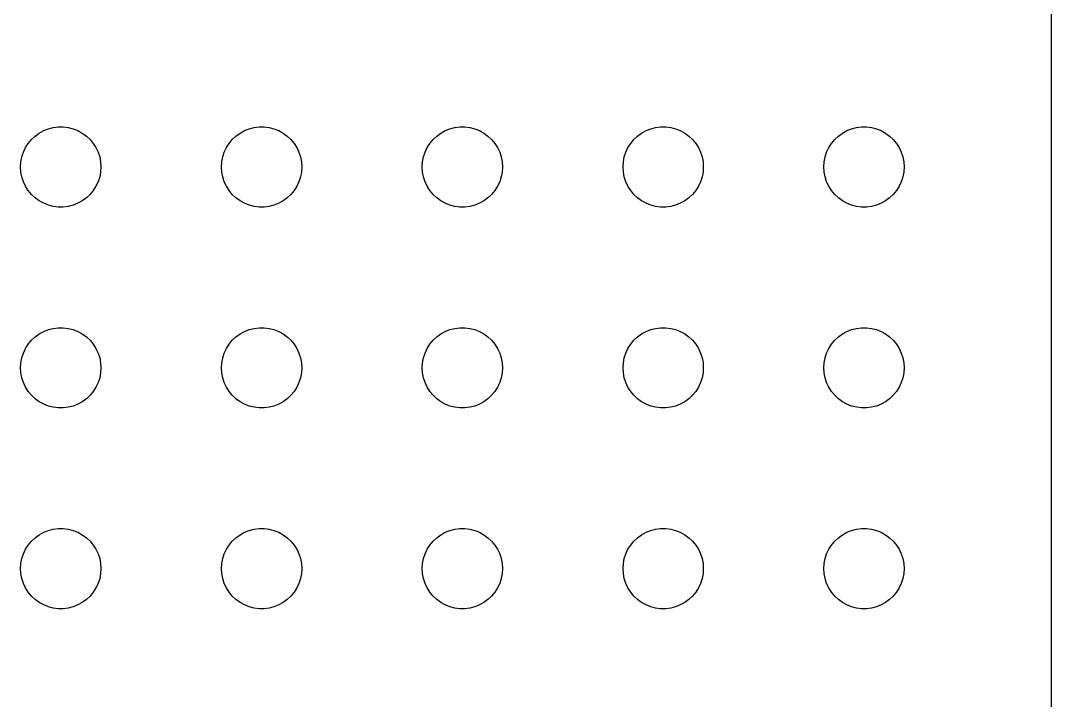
# Model space of a CAD drawing. Header units: metres. Extents: x -150 to 150, y -112 to 112.
# Drawn here: x 111 to 149.5, y -57.42 to -32.03 of the extents above; entities that cross this region are included whole.
import ezdxf

# ---------------------------------------------------------------- set-up
doc = ezdxf.new("R2010")
doc.units = ezdxf.units.M

msp = doc.modelspace()

# ---------------------------------------------------------------- linework, layer by layer
for p, q in [((149.5, -107), (149.5, 107)), ((111.696, -36.2335), (111.861, -36.1428)), ((111.861, -36.1428), (112.036, -36.0734)), ((112.036, -36.0734), (112.219, -36.0266)), ((112.219, -36.0266), (112.406, -36.003)), ((112.406, -36.003), (112.594, -36.003)), ((112.594, -36.003), (112.781, -36.0266)), ((112.781, -36.0266), (112.964, -36.0734)), ((112.964, -36.0734), (113.139, -36.1428)), ((113.139, -36.1428), (113.304, -36.2335)), ((119.196, -36.2335), (119.361, -36.1428)), ((119.361, -36.1428), (119.536, -36.0734)), ((119.536, -36.0734), (119.719, -36.0266)), ((119.719, -36.0266), (119.906, -36.003)), ((119.906, -36.003), (120.094, -36.003)), ((120.094, -36.003), (120.281, -36.0266)), ((120.281, -36.0266), (120.464, -36.0734)), ((120.464, -36.0734), (120.639, -36.1428)), ((120.639, -36.1428), (120.804, -36.2335)), ((126.696, -36.2335), (126.861, -36.1428)), ((126.861, -36.1428), (127.036, -36.0734)), ((127.036, -36.0734), (127.219, -36.0266)), ((127.219, -36.0266), (127.406, -36.003)), ((127.406, -36.003), (127.594, -36.003)), ((127.594, -36.003), (127.781, -36.0266)), ((127.781, -36.0266), (127.964, -36.0734)), ((127.964, -36.0734), (128.139, -36.1428)), ((128.139, -36.1428), (128.304, -36.2335)), ((134.196, -36.2335), (134.361, -36.1428)), ((134.361, -36.1428), (134.536, -36.0734)), ((134.536, -36.0734), (134.719, -36.0266)), ((134.719, -36.0266), (134.906, -36.003)), ((134.906, -36.003), (135.094, -36.003)), ((135.094, -36.003), (135.281, -36.0266)), ((135.281, -36.0266), (135.464, -36.0734)), ((135.464, -36.0734), (135.639, -36.1428)), ((135.639, -36.1428), (135.804, -36.2335)), ((141.696, -36.2335), (141.861, -36.1428)), ((141.861, -36.1428), (142.036, -36.0734)), ((142.036, -36.0734), (142.219, -36.0266)), ((142.219, -36.0266), (142.406, -36.003)), ((142.406, -36.003), (142.594, -36.003)), ((142.594, -36.003), (142.781, -36.0266)), ((142.781, -36.0266), (142.964, -36.0734)), ((142.964, -36.0734), (143.139, -36.1428)), ((143.139, -36.1428), (143.304, -36.2335)), ((111.286, -36.6183), (111.407, -36.4732)), ((111.407, -36.4732), (111.544, -36.3442)), ((111.544, -36.3442), (111.696, -36.2335)), ((113.304, -36.2335), (113.456, -36.3442)), ((113.456, -36.3442), (113.593, -36.4732)), ((113.593, -36.4732), (113.714, -36.6183)), ((118.786, -36.6183), (118.907, -36.4732)), ((118.907, -36.4732), (119.044, -36.3442)), ((119.044, -36.3442), (119.196, -36.2335)), ((120.804, -36.2335), (120.956, -36.3442)), ((120.956, -36.3442), (121.093, -36.4732)), ((121.093, -36.4732), (121.214, -36.6183)), ((126.286, -36.6183), (126.407, -36.4732)), ((126.407, -36.4732), (126.544, -36.3442)), ((126.544, -36.3442), (126.696, -36.2335)), ((128.304, -36.2335), (128.456, -36.3442)), ((128.456, -36.3442), (128.593, -36.4732)), ((128.593, -36.4732), (128.714, -36.6183)), ((133.786, -36.6183), (133.907, -36.4732)), ((133.907, -36.4732), (134.044, -36.3442)), ((134.044, -36.3442), (134.196, -36.2335)), ((135.804, -36.2335), (135.956, -36.3442)), ((135.956, -36.3442), (136.093, -36.4732)), ((136.093, -36.4732), (136.214, -36.6183)), ((141.286, -36.6183), (141.407, -36.4732)), ((141.407, -36.4732), (141.544, -36.3442)), ((141.544, -36.3442), (141.696, -36.2335)), ((143.304, -36.2335), (143.456, -36.3442)), ((143.456, -36.3442), (143.593, -36.4732)), ((143.593, -36.4732), (143.714, -36.6183)), ((111.047, -37.127), (111.105, -36.9478)), ((111.105, -36.9478), (111.186, -36.7774)), ((111.186, -36.7774), (111.286, -36.6183)), ((113.714, -36.6183), (113.814, -36.7774)), ((113.814, -36.7774), (113.895, -36.9478)), ((113.895, -36.9478), (113.953, -37.127)), ((118.547, -37.127), (118.605, -36.9478)), ((118.605, -36.9478), (118.686, -36.7774)), ((118.686, -36.7774), (118.786, -36.6183)), ((121.214, -36.6183), (121.314, -36.7774)), ((121.314, -36.7774), (121.395, -36.9478)), ((121.395, -36.9478), (121.453, -37.127)), ((126.047, -37.127), (126.105, -36.9478)), ((126.105, -36.9478), (126.186, -36.7774)), ((126.186, -36.7774), (126.286, -36.6183)), ((128.714, -36.6183), (128.814, -36.7774)), ((128.814, -36.7774), (128.895, -36.9478)), ((128.895, -36.9478), (128.953, -37.127)), ((133.547, -37.127), (133.605, -36.9478)), ((133.605, -36.9478), (133.686, -36.7774)), ((133.686, -36.7774), (133.786, -36.6183)), ((136.214, -36.6183), (136.314, -36.7774)), ((136.314, -36.7774), (136.395, -36.9478)), ((136.395, -36.9478), (136.453, -37.127)), ((141.047, -37.127), (141.105, -36.9478)), ((141.105, -36.9478), (141.186, -36.7774)), ((141.186, -36.7774), (141.286, -36.6183)), ((143.714, -36.6183), (143.814, -36.7774)), ((143.814, -36.7774), (143.895, -36.9478)), ((143.895, -36.9478), (143.953, -37.127)), ((111, -37.5), (111.012, -37.312)), ((111.012, -37.312), (111.047, -37.127)), ((113.953, -37.127), (113.988, -37.312)), ((113.988, -37.312), (114, -37.5)), ((118.5, -37.5), (118.512, -37.312)), ((118.512, -37.312), (118.547, -37.127)), ((121.453, -37.127), (121.488, -37.312)), ((121.488, -37.312), (121.5, -37.5)), ((126, -37.5), (126.012, -37.312)), ((126.012, -37.312), (126.047, -37.127)), ((128.953, -37.127), (128.988, -37.312)), ((128.988, -37.312), (129, -37.5)), ((133.5, -37.5), (133.512, -37.312)), ((133.512, -37.312), (133.547, -37.127)), ((136.453, -37.127), (136.488, -37.312)), ((136.488, -37.312), (136.5, -37.5)), ((141, -37.5), (141.012, -37.312)), ((141.012, -37.312), (141.047, -37.127)), ((143.953, -37.127), (143.988, -37.312)), ((143.988, -37.312), (144, -37.5)), ((111.012, -37.688), (111, -37.5)), ((111.047, -37.873), (111.012, -37.688)), ((113.988, -37.688), (113.953, -37.873)), ((114, -37.5), (113.988, -37.688)), ((118.512, -37.688), (118.5, -37.5)), ((118.547, -37.873), (118.512, -37.688)), ((121.488, -37.688), (121.453, -37.873)), ((121.5, -37.5), (121.488, -37.688)), ((126.012, -37.688), (126, -37.5)), ((126.047, -37.873), (126.012, -37.688)), ((128.988, -37.688), (128.953, -37.873)), ((129, -37.5), (128.988, -37.688)), ((133.512, -37.688), (133.5, -37.5)), ((133.547, -37.873), (133.512, -37.688)), ((136.488, -37.688), (136.453, -37.873)), ((136.5, -37.5), (136.488, -37.688)), ((141.012, -37.688), (141, -37.5)), ((141.047, -37.873), (141.012, -37.688)), ((143.988, -37.688), (143.953, -37.873)), ((144, -37.5), (143.988, -37.688)), ((111.105, -38.0522), (111.047, -37.873)), ((111.186, -38.2226), (111.105, -38.0522)), ((113.895, -38.0522), (113.814, -38.2226)), ((113.953, -37.873), (113.895, -38.0522)), ((118.605, -38.0522), (118.547, -37.873)), ((118.686, -38.2226), (118.605, -38.0522)), ((121.395, -38.0522), (121.314, -38.2226)), ((121.453, -37.873), (121.395, -38.0522)), ((126.105, -38.0522), (126.047, -37.873)), ((126.186, -38.2226), (126.105, -38.0522)), ((128.895, -38.0522), (128.814, -38.2226)), ((128.953, -37.873), (128.895, -38.0522)), ((133.605, -38.0522), (133.547, -37.873)), ((133.686, -38.2226), (133.605, -38.0522)), ((136.395, -38.0522), (136.314, -38.2226)), ((136.453, -37.873), (136.395, -38.0522)), ((141.105, -38.0522), (141.047, -37.873)), ((141.186, -38.2226), (141.105, -38.0522)), ((143.895, -38.0522), (143.814, -38.2226)), ((143.953, -37.873), (143.895, -38.0522)), ((111.286, -38.3817), (111.186, -38.2226)), ((111.407, -38.5268), (111.286, -38.3817)), ((113.714, -38.3817), (113.593, -38.5268)), ((113.814, -38.2226), (113.714, -38.3817)), ((118.786, -38.3817), (118.686, -38.2226)), ((118.907, -38.5268), (118.786, -38.3817)), ((121.214, -38.3817), (121.093, -38.5268)), ((121.314, -38.2226), (121.214, -38.3817)), ((126.286, -38.3817), (126.186, -38.2226)), ((126.407, -38.5268), (126.286, -38.3817)), ((128.714, -38.3817), (128.593, -38.5268)), ((128.814, -38.2226), (128.714, -38.3817)), ((133.786, -38.3817), (133.686, -38.2226)), ((133.907, -38.5268), (133.786, -38.3817)), ((136.214, -38.3817), (136.093, -38.5268)), ((136.314, -38.2226), (136.214, -38.3817)), ((141.286, -38.3817), (141.186, -38.2226)), ((141.407, -38.5268), (141.286, -38.3817)), ((143.714, -38.3817), (143.593, -38.5268)), ((143.814, -38.2226), (143.714, -38.3817)), ((111.544, -38.6558), (111.407, -38.5268)), ((111.696, -38.7665), (111.544, -38.6558)), ((111.861, -38.8572), (111.696, -38.7665)), ((112.036, -38.9266), (111.861, -38.8572)), ((113.139, -38.8572), (112.964, -38.9266)), ((113.304, -38.7665), (113.139, -38.8572)), ((113.456, -38.6558), (113.304, -38.7665)), ((113.593, -38.5268), (113.456, -38.6558)), ((119.044, -38.6558), (118.907, -38.5268)), ((119.196, -38.7665), (119.044, -38.6558)), ((119.361, -38.8572), (119.196, -38.7665)), ((119.536, -38.9266), (119.361, -38.8572)), ((120.639, -38.8572), (120.464, -38.9266)), ((120.804, -38.7665), (120.639, -38.8572)), ((120.956, -38.6558), (120.804, -38.7665)), ((121.093, -38.5268), (120.956, -38.6558)), ((126.544, -38.6558), (126.407, -38.5268)), ((126.696, -38.7665), (126.544, -38.6558)), ((126.861, -38.8572), (126.696, -38.7665)), ((127.036, -38.9266), (126.861, -38.8572)), ((128.139, -38.8572), (127.964, -38.9266)), ((128.304, -38.7665), (128.139, -38.8572)), ((128.456, -38.6558), (128.304, -38.7665)), ((128.593, -38.5268), (128.456, -38.6558)), ((134.044, -38.6558), (133.907, -38.5268)), ((134.196, -38.7665), (134.044, -38.6558)), ((134.361, -38.8572), (134.196, -38.7665)), ((134.536, -38.9266), (134.361, -38.8572)), ((135.639, -38.8572), (135.464, -38.9266)), ((135.804, -38.7665), (135.639, -38.8572)), ((135.956, -38.6558), (135.804, -38.7665)), ((136.093, -38.5268), (135.956, -38.6558)), ((141.544, -38.6558), (141.407, -38.5268)), ((141.696, -38.7665), (141.544, -38.6558)), ((141.861, -38.8572), (141.696, -38.7665)), ((142.036, -38.9266), (141.861, -38.8572)), ((143.139, -38.8572), (142.964, -38.9266)), ((143.304, -38.7665), (143.139, -38.8572)), ((143.456, -38.6558), (143.304, -38.7665)), ((143.593, -38.5268), (143.456, -38.6558)), ((112.219, -38.9734), (112.036, -38.9266)), ((112.406, -38.997), (112.219, -38.9734)), ((112.594, -38.997), (112.406, -38.997)), ((112.781, -38.9734), (112.594, -38.997)), ((112.964, -38.9266), (112.781, -38.9734)), ((119.719, -38.9734), (119.536, -38.9266)), ((119.906, -38.997), (119.719, -38.9734)), ((120.094, -38.997), (119.906, -38.997)), ((120.281, -38.9734), (120.094, -38.997)), ((120.464, -38.9266), (120.281, -38.9734)), ((127.219, -38.9734), (127.036, -38.9266)), ((127.406, -38.997), (127.219, -38.9734)), ((127.594, -38.997), (127.406, -38.997)), ((127.781, -38.9734), (127.594, -38.997)), ((127.964, -38.9266), (127.781, -38.9734)), ((134.719, -38.9734), (134.536, -38.9266)), ((134.906, -38.997), (134.719, -38.9734)), ((135.094, -38.997), (134.906, -38.997)), ((135.281, -38.9734), (135.094, -38.997)), ((135.464, -38.9266), (135.281, -38.9734)), ((142.219, -38.9734), (142.036, -38.9266)), ((142.406, -38.997), (142.219, -38.9734)), ((142.594, -38.997), (142.406, -38.997)), ((142.781, -38.9734), (142.594, -38.997)), ((142.964, -38.9266), (142.781, -38.9734)), ((112.219, -43.5266), (112.406, -43.503)), ((112.406, -43.503), (112.594, -43.503)), ((112.594, -43.503), (112.781, -43.5266)), ((119.719, -43.5266), (119.906, -43.503)), ((119.906, -43.503), (120.094, -43.503)), ((120.094, -43.503), (120.281, -43.5266)), ((127.219, -43.5266), (127.406, -43.503)), ((127.406, -43.503), (127.594, -43.503)), ((127.594, -43.503), (127.781, -43.5266)), ((134.719, -43.5266), (134.906, -43.503)), ((134.906, -43.503), (135.094, -43.503)), ((135.094, -43.503), (135.281, -43.5266)), ((142.219, -43.5266), (142.406, -43.503)), ((142.406, -43.503), (142.594, -43.503)), ((142.594, -43.503), (142.781, -43.5266)), ((111.407, -43.9732), (111.544, -43.8442)), ((111.544, -43.8442), (111.696, -43.7335)), ((111.696, -43.7335), (111.861, -43.6428)), ((111.861, -43.6428), (112.036, -43.5734)), ((112.036, -43.5734), (112.219, -43.5266)), ((112.781, -43.5266), (112.964, -43.5734)), ((112.964, -43.5734), (113.139, -43.6428)), ((113.139, -43.6428), (113.304, -43.7335)), ((113.304, -43.7335), (113.456, -43.8442)), ((113.456, -43.8442), (113.593, -43.9732)), ((118.907, -43.9732), (119.044, -43.8442)), ((119.044, -43.8442), (119.196, -43.7335)), ((119.196, -43.7335), (119.361, -43.6428)), ((119.361, -43.6428), (119.536, -43.5734)), ((119.536, -43.5734), (119.719, -43.5266)), ((120.281, -43.5266), (120.464, -43.5734)), ((120.464, -43.5734), (120.639, -43.6428)), ((120.639, -43.6428), (120.804, -43.7335)), ((120.804, -43.7335), (120.956, -43.8442)), ((120.956, -43.8442), (121.093, -43.9732)), ((126.407, -43.9732), (126.544, -43.8442)), ((126.544, -43.8442), (126.696, -43.7335)), ((126.696, -43.7335), (126.861, -43.6428)), ((126.861, -43.6428), (127.036, -43.5734)), ((127.036, -43.5734), (127.219, -43.5266)), ((127.781, -43.5266), (127.964, -43.5734)), ((127.964, -43.5734), (128.139, -43.6428)), ((128.139, -43.6428), (128.304, -43.7335)), ((128.304, -43.7335), (128.456, -43.8442)), ((128.456, -43.8442), (128.593, -43.9732)), ((133.907, -43.9732), (134.044, -43.8442)), ((134.044, -43.8442), (134.196, -43.7335)), ((134.196, -43.7335), (134.361, -43.6428)), ((134.361, -43.6428), (134.536, -43.5734)), ((134.536, -43.5734), (134.719, -43.5266)), ((135.281, -43.5266), (135.464, -43.5734)), ((135.464, -43.5734), (135.639, -43.6428)), ((135.639, -43.6428), (135.804, -43.7335)), ((135.804, -43.7335), (135.956, -43.8442)), ((135.956, -43.8442), (136.093, -43.9732)), ((141.407, -43.9732), (141.544, -43.8442)), ((141.544, -43.8442), (141.696, -43.7335)), ((141.696, -43.7335), (141.861, -43.6428)), ((141.861, -43.6428), (142.036, -43.5734)), ((142.036, -43.5734), (142.219, -43.5266)), ((142.781, -43.5266), (142.964, -43.5734)), ((142.964, -43.5734), (143.139, -43.6428)), ((143.139, -43.6428), (143.304, -43.7335)), ((143.304, -43.7335), (143.456, -43.8442)), ((143.456, -43.8442), (143.593, -43.9732)), ((111.186, -44.2774), (111.286, -44.1183)), ((111.286, -44.1183), (111.407, -43.9732)), ((113.593, -43.9732), (113.714, -44.1183)), ((113.714, -44.1183), (113.814, -44.2774)), ((118.686, -44.2774), (118.786, -44.1183)), ((118.786, -44.1183), (118.907, -43.9732)), ((121.093, -43.9732), (121.214, -44.1183)), ((121.214, -44.1183), (121.314, -44.2774)), ((126.186, -44.2774), (126.286, -44.1183)), ((126.286, -44.1183), (126.407, -43.9732)), ((128.593, -43.9732), (128.714, -44.1183)), ((128.714, -44.1183), (128.814, -44.2774)), ((133.686, -44.2774), (133.786, -44.1183)), ((133.786, -44.1183), (133.907, -43.9732)), ((136.093, -43.9732), (136.214, -44.1183)), ((136.214, -44.1183), (136.314, -44.2774)), ((141.186, -44.2774), (141.286, -44.1183)), ((141.286, -44.1183), (141.407, -43.9732)), ((143.593, -43.9732), (143.714, -44.1183)), ((143.714, -44.1183), (143.814, -44.2774)), ((111.012, -44.812), (111.047, -44.627)), ((111.047, -44.627), (111.105, -44.4478)), ((111.105, -44.4478), (111.186, -44.2774)), ((113.814, -44.2774), (113.895, -44.4478)), ((113.895, -44.4478), (113.953, -44.627)), ((113.953, -44.627), (113.988, -44.812)), ((118.512, -44.812), (118.547, -44.627)), ((118.547, -44.627), (118.605, -44.4478)), ((118.605, -44.4478), (118.686, -44.2774)), ((121.314, -44.2774), (121.395, -44.4478)), ((121.395, -44.4478), (121.453, -44.627)), ((121.453, -44.627), (121.488, -44.812)), ((126.012, -44.812), (126.047, -44.627)), ((126.047, -44.627), (126.105, -44.4478)), ((126.105, -44.4478), (126.186, -44.2774)), ((128.814, -44.2774), (128.895, -44.4478)), ((128.895, -44.4478), (128.953, -44.627)), ((128.953, -44.627), (128.988, -44.812)), ((133.512, -44.812), (133.547, -44.627)), ((133.547, -44.627), (133.605, -44.4478)), ((133.605, -44.4478), (133.686, -44.2774)), ((136.314, -44.2774), (136.395, -44.4478)), ((136.395, -44.4478), (136.453, -44.627)), ((136.453, -44.627), (136.488, -44.812)), ((141.012, -44.812), (141.047, -44.627)), ((141.047, -44.627), (141.105, -44.4478)), ((141.105, -44.4478), (141.186, -44.2774)), ((143.814, -44.2774), (143.895, -44.4478)), ((143.895, -44.4478), (143.953, -44.627)), ((143.953, -44.627), (143.988, -44.812)), ((111, -45), (111.012, -44.812)), ((111.012, -45.188), (111, -45)), ((113.988, -44.812), (114, -45)), ((114, -45), (113.988, -45.188)), ((118.5, -45), (118.512, -44.812)), ((118.512, -45.188), (118.5, -45)), ((121.488, -44.812), (121.5, -45)), ((121.5, -45), (121.488, -45.188)), ((126, -45), (126.012, -44.812)), ((126.012, -45.188), (126, -45)), ((128.988, -44.812), (129, -45)), ((129, -45), (128.988, -45.188)), ((133.5, -45), (133.512, -44.812)), ((133.512, -45.188), (133.5, -45)), ((136.488, -44.812), (136.5, -45)), ((136.5, -45), (136.488, -45.188)), ((141, -45), (141.012, -44.812)), ((141.012, -45.188), (141, -45)), ((143.988, -44.812), (144, -45)), ((144, -45), (143.988, -45.188)), ((111.047, -45.373), (111.012, -45.188)), ((111.105, -45.5522), (111.047, -45.373)), ((113.953, -45.373), (113.895, -45.5522)), ((113.988, -45.188), (113.953, -45.373)), ((118.547, -45.373), (118.512, -45.188)), ((118.605, -45.5522), (118.547, -45.373)), ((121.453, -45.373), (121.395, -45.5522)), ((121.488, -45.188), (121.453, -45.373)), ((126.047, -45.373), (126.012, -45.188)), ((126.105, -45.5522), (126.047, -45.373)), ((128.953, -45.373), (128.895, -45.5522)), ((128.988, -45.188), (128.953, -45.373)), ((133.547, -45.373), (133.512, -45.188)), ((133.605, -45.5522), (133.547, -45.373)), ((136.453, -45.373), (136.395, -45.5522)), ((136.488, -45.188), (136.453, -45.373)), ((141.047, -45.373), (141.012, -45.188)), ((141.105, -45.5522), (141.047, -45.373)), ((143.953, -45.373), (143.895, -45.5522)), ((143.988, -45.188), (143.953, -45.373)), ((111.186, -45.7226), (111.105, -45.5522)), ((111.286, -45.8817), (111.186, -45.7226)), ((113.814, -45.7226), (113.714, -45.8817)), ((113.895, -45.5522), (113.814, -45.7226)), ((118.686, -45.7226), (118.605, -45.5522)), ((118.786, -45.8817), (118.686, -45.7226)), ((121.314, -45.7226), (121.214, -45.8817)), ((121.395, -45.5522), (121.314, -45.7226)), ((126.186, -45.7226), (126.105, -45.5522)), ((126.286, -45.8817), (126.186, -45.7226)), ((128.814, -45.7226), (128.714, -45.8817)), ((128.895, -45.5522), (128.814, -45.7226)), ((133.686, -45.7226), (133.605, -45.5522)), ((133.786, -45.8817), (133.686, -45.7226)), ((136.314, -45.7226), (136.214, -45.8817)), ((136.395, -45.5522), (136.314, -45.7226)), ((141.186, -45.7226), (141.105, -45.5522)), ((141.286, -45.8817), (141.186, -45.7226)), ((143.814, -45.7226), (143.714, -45.8817)), ((143.895, -45.5522), (143.814, -45.7226)), ((111.407, -46.0268), (111.286, -45.8817)), ((111.544, -46.1558), (111.407, -46.0268)), ((111.696, -46.2665), (111.544, -46.1558)), ((113.456, -46.1558), (113.304, -46.2665)), ((113.593, -46.0268), (113.456, -46.1558)), ((113.714, -45.8817), (113.593, -46.0268)), ((118.907, -46.0268), (118.786, -45.8817)), ((119.044, -46.1558), (118.907, -46.0268)), ((119.196, -46.2665), (119.044, -46.1558)), ((120.956, -46.1558), (120.804, -46.2665)), ((121.093, -46.0268), (120.956, -46.1558)), ((121.214, -45.8817), (121.093, -46.0268)), ((126.407, -46.0268), (126.286, -45.8817)), ((126.544, -46.1558), (126.407, -46.0268)), ((126.696, -46.2665), (126.544, -46.1558)), ((128.456, -46.1558), (128.304, -46.2665)), ((128.593, -46.0268), (128.456, -46.1558)), ((128.714, -45.8817), (128.593, -46.0268)), ((133.907, -46.0268), (133.786, -45.8817)), ((134.044, -46.1558), (133.907, -46.0268)), ((134.196, -46.2665), (134.044, -46.1558)), ((135.956, -46.1558), (135.804, -46.2665)), ((136.093, -46.0268), (135.956, -46.1558)), ((136.214, -45.8817), (136.093, -46.0268)), ((141.407, -46.0268), (141.286, -45.8817)), ((141.544, -46.1558), (141.407, -46.0268)), ((141.696, -46.2665), (141.544, -46.1558)), ((143.456, -46.1558), (143.304, -46.2665)), ((143.593, -46.0268), (143.456, -46.1558)), ((143.714, -45.8817), (143.593, -46.0268)), ((111.861, -46.3572), (111.696, -46.2665)), ((112.036, -46.4266), (111.861, -46.3572)), ((112.219, -46.4734), (112.036, -46.4266)), ((112.406, -46.497), (112.219, -46.4734)), ((112.594, -46.497), (112.406, -46.497)), ((112.781, -46.4734), (112.594, -46.497)), ((112.964, -46.4266), (112.781, -46.4734)), ((113.139, -46.3572), (112.964, -46.4266)), ((113.304, -46.2665), (113.139, -46.3572)), ((119.361, -46.3572), (119.196, -46.2665)), ((119.536, -46.4266), (119.361, -46.3572)), ((119.719, -46.4734), (119.536, -46.4266)), ((119.906, -46.497), (119.719, -46.4734)), ((120.094, -46.497), (119.906, -46.497)), ((120.281, -46.4734), (120.094, -46.497)), ((120.464, -46.4266), (120.281, -46.4734)), ((120.639, -46.3572), (120.464, -46.4266)), ((120.804, -46.2665), (120.639, -46.3572)), ((126.861, -46.3572), (126.696, -46.2665)), ((127.036, -46.4266), (126.861, -46.3572)), ((127.219, -46.4734), (127.036, -46.4266)), ((127.406, -46.497), (127.219, -46.4734)), ((127.594, -46.497), (127.406, -46.497)), ((127.781, -46.4734), (127.594, -46.497)), ((127.964, -46.4266), (127.781, -46.4734)), ((128.139, -46.3572), (127.964, -46.4266)), ((128.304, -46.2665), (128.139, -46.3572)), ((134.361, -46.3572), (134.196, -46.2665)), ((134.536, -46.4266), (134.361, -46.3572)), ((134.719, -46.4734), (134.536, -46.4266)), ((134.906, -46.497), (134.719, -46.4734)), ((135.094, -46.497), (134.906, -46.497)), ((135.281, -46.4734), (135.094, -46.497)), ((135.464, -46.4266), (135.281, -46.4734)), ((135.639, -46.3572), (135.464, -46.4266)), ((135.804, -46.2665), (135.639, -46.3572)), ((141.861, -46.3572), (141.696, -46.2665)), ((142.036, -46.4266), (141.861, -46.3572)), ((142.219, -46.4734), (142.036, -46.4266)), ((142.406, -46.497), (142.219, -46.4734)), ((142.594, -46.497), (142.406, -46.497)), ((142.781, -46.4734), (142.594, -46.497)), ((142.964, -46.4266), (142.781, -46.4734)), ((143.139, -46.3572), (142.964, -46.4266)), ((143.304, -46.2665), (143.139, -46.3572)), ((111.696, -51.2335), (111.861, -51.1428)), ((111.861, -51.1428), (112.036, -51.0734)), ((112.036, -51.0734), (112.219, -51.0266)), ((112.219, -51.0266), (112.406, -51.003)), ((112.406, -51.003), (112.594, -51.003)), ((112.594, -51.003), (112.781, -51.0266)), ((112.781, -51.0266), (112.964, -51.0734)), ((112.964, -51.0734), (113.139, -51.1428)), ((113.139, -51.1428), (113.304, -51.2335)), ((119.196, -51.2335), (119.361, -51.1428)), ((119.361, -51.1428), (119.536, -51.0734)), ((119.536, -51.0734), (119.719, -51.0266)), ((119.719, -51.0266), (119.906, -51.003)), ((119.906, -51.003), (120.094, -51.003)), ((120.094, -51.003), (120.281, -51.0266)), ((120.281, -51.0266), (120.464, -51.0734)), ((120.464, -51.0734), (120.639, -51.1428)), ((120.639, -51.1428), (120.804, -51.2335)), ((126.696, -51.2335), (126.861, -51.1428)), ((126.861, -51.1428), (127.036, -51.0734)), ((127.036, -51.0734), (127.219, -51.0266)), ((127.219, -51.0266), (127.406, -51.003)), ((127.406, -51.003), (127.594, -51.003)), ((127.594, -51.003), (127.781, -51.0266)), ((127.781, -51.0266), (127.964, -51.0734)), ((127.964, -51.0734), (128.139, -51.1428)), ((128.139, -51.1428), (128.304, -51.2335)), ((134.196, -51.2335), (134.361, -51.1428)), ((134.361, -51.1428), (134.536, -51.0734)), ((134.536, -51.0734), (134.719, -51.0266)), ((134.719, -51.0266), (134.906, -51.003)), ((134.906, -51.003), (135.094, -51.003)), ((135.094, -51.003), (135.281, -51.0266)), ((135.281, -51.0266), (135.464, -51.0734)), ((135.464, -51.0734), (135.639, -51.1428)), ((135.639, -51.1428), (135.804, -51.2335)), ((141.696, -51.2335), (141.861, -51.1428)), ((141.861, -51.1428), (142.036, -51.0734)), ((142.036, -51.0734), (142.219, -51.0266)), ((142.219, -51.0266), (142.406, -51.003)), ((142.406, -51.003), (142.594, -51.003)), ((142.594, -51.003), (142.781, -51.0266)), ((142.781, -51.0266), (142.964, -51.0734)), ((142.964, -51.0734), (143.139, -51.1428)), ((143.139, -51.1428), (143.304, -51.2335)), ((111.286, -51.6183), (111.407, -51.4732)), ((111.407, -51.4732), (111.544, -51.3442)), ((111.544, -51.3442), (111.696, -51.2335)), ((113.304, -51.2335), (113.456, -51.3442)), ((113.456, -51.3442), (113.593, -51.4732)), ((113.593, -51.4732), (113.714, -51.6183)), ((118.786, -51.6183), (118.907, -51.4732)), ((118.907, -51.4732), (119.044, -51.3442)), ((119.044, -51.3442), (119.196, -51.2335)), ((120.804, -51.2335), (120.956, -51.3442)), ((120.956, -51.3442), (121.093, -51.4732)), ((121.093, -51.4732), (121.214, -51.6183)), ((126.286, -51.6183), (126.407, -51.4732)), ((126.407, -51.4732), (126.544, -51.3442)), ((126.544, -51.3442), (126.696, -51.2335)), ((128.304, -51.2335), (128.456, -51.3442)), ((128.456, -51.3442), (128.593, -51.4732)), ((128.593, -51.4732), (128.714, -51.6183)), ((133.786, -51.6183), (133.907, -51.4732)), ((133.907, -51.4732), (134.044, -51.3442)), ((134.044, -51.3442), (134.196, -51.2335)), ((135.804, -51.2335), (135.956, -51.3442)), ((135.956, -51.3442), (136.093, -51.4732)), ((136.093, -51.4732), (136.214, -51.6183)), ((141.286, -51.6183), (141.407, -51.4732)), ((141.407, -51.4732), (141.544, -51.3442)), ((141.544, -51.3442), (141.696, -51.2335)), ((143.304, -51.2335), (143.456, -51.3442)), ((143.456, -51.3442), (143.593, -51.4732)), ((143.593, -51.4732), (143.714, -51.6183)), ((111.047, -52.127), (111.105, -51.9478)), ((111.105, -51.9478), (111.186, -51.7774)), ((111.186, -51.7774), (111.286, -51.6183)), ((113.714, -51.6183), (113.814, -51.7774)), ((113.814, -51.7774), (113.895, -51.9478)), ((113.895, -51.9478), (113.953, -52.127)), ((118.547, -52.127), (118.605, -51.9478)), ((118.605, -51.9478), (118.686, -51.7774)), ((118.686, -51.7774), (118.786, -51.6183)), ((121.214, -51.6183), (121.314, -51.7774)), ((121.314, -51.7774), (121.395, -51.9478)), ((121.395, -51.9478), (121.453, -52.127)), ((126.047, -52.127), (126.105, -51.9478)), ((126.105, -51.9478), (126.186, -51.7774)), ((126.186, -51.7774), (126.286, -51.6183)), ((128.714, -51.6183), (128.814, -51.7774)), ((128.814, -51.7774), (128.895, -51.9478)), ((128.895, -51.9478), (128.953, -52.127)), ((133.547, -52.127), (133.605, -51.9478)), ((133.605, -51.9478), (133.686, -51.7774)), ((133.686, -51.7774), (133.786, -51.6183)), ((136.214, -51.6183), (136.314, -51.7774)), ((136.314, -51.7774), (136.395, -51.9478)), ((136.395, -51.9478), (136.453, -52.127)), ((141.047, -52.127), (141.105, -51.9478)), ((141.105, -51.9478), (141.186, -51.7774)), ((141.186, -51.7774), (141.286, -51.6183)), ((143.714, -51.6183), (143.814, -51.7774)), ((143.814, -51.7774), (143.895, -51.9478)), ((143.895, -51.9478), (143.953, -52.127)), ((111, -52.5), (111.012, -52.312)), ((111.012, -52.312), (111.047, -52.127)), ((113.953, -52.127), (113.988, -52.312)), ((113.988, -52.312), (114, -52.5)), ((118.5, -52.5), (118.512, -52.312)), ((118.512, -52.312), (118.547, -52.127)), ((121.453, -52.127), (121.488, -52.312)), ((121.488, -52.312), (121.5, -52.5)), ((126, -52.5), (126.012, -52.312)), ((126.012, -52.312), (126.047, -52.127)), ((128.953, -52.127), (128.988, -52.312)), ((128.988, -52.312), (129, -52.5)), ((133.5, -52.5), (133.512, -52.312)), ((133.512, -52.312), (133.547, -52.127)), ((136.453, -52.127), (136.488, -52.312)), ((136.488, -52.312), (136.5, -52.5)), ((141, -52.5), (141.012, -52.312)), ((141.012, -52.312), (141.047, -52.127)), ((143.953, -52.127), (143.988, -52.312)), ((143.988, -52.312), (144, -52.5)), ((111.012, -52.688), (111, -52.5)), ((111.047, -52.873), (111.012, -52.688)), ((113.988, -52.688), (113.953, -52.873)), ((114, -52.5), (113.988, -52.688)), ((118.512, -52.688), (118.5, -52.5)), ((118.547, -52.873), (118.512, -52.688)), ((121.488, -52.688), (121.453, -52.873)), ((121.5, -52.5), (121.488, -52.688)), ((126.012, -52.688), (126, -52.5)), ((126.047, -52.873), (126.012, -52.688)), ((128.988, -52.688), (128.953, -52.873)), ((129, -52.5), (128.988, -52.688)), ((133.512, -52.688), (133.5, -52.5)), ((133.547, -52.873), (133.512, -52.688)), ((136.488, -52.688), (136.453, -52.873)), ((136.5, -52.5), (136.488, -52.688)), ((141.012, -52.688), (141, -52.5)), ((141.047, -52.873), (141.012, -52.688)), ((143.988, -52.688), (143.953, -52.873)), ((144, -52.5), (143.988, -52.688)), ((111.105, -53.0522), (111.047, -52.873)), ((111.186, -53.2226), (111.105, -53.0522)), ((113.895, -53.0522), (113.814, -53.2226)), ((113.953, -52.873), (113.895, -53.0522)), ((118.605, -53.0522), (118.547, -52.873)), ((118.686, -53.2226), (118.605, -53.0522)), ((121.395, -53.0522), (121.314, -53.2226)), ((121.453, -52.873), (121.395, -53.0522)), ((126.105, -53.0522), (126.047, -52.873)), ((126.186, -53.2226), (126.105, -53.0522)), ((128.895, -53.0522), (128.814, -53.2226)), ((128.953, -52.873), (128.895, -53.0522)), ((133.605, -53.0522), (133.547, -52.873)), ((133.686, -53.2226), (133.605, -53.0522)), ((136.395, -53.0522), (136.314, -53.2226)), ((136.453, -52.873), (136.395, -53.0522)), ((141.105, -53.0522), (141.047, -52.873)), ((141.186, -53.2226), (141.105, -53.0522)), ((143.895, -53.0522), (143.814, -53.2226)), ((143.953, -52.873), (143.895, -53.0522)), ((111.286, -53.3817), (111.186, -53.2226)), ((111.407, -53.5268), (111.286, -53.3817)), ((113.714, -53.3817), (113.593, -53.5268)), ((113.814, -53.2226), (113.714, -53.3817)), ((118.786, -53.3817), (118.686, -53.2226)), ((118.907, -53.5268), (118.786, -53.3817)), ((121.214, -53.3817), (121.093, -53.5268)), ((121.314, -53.2226), (121.214, -53.3817)), ((126.286, -53.3817), (126.186, -53.2226)), ((126.407, -53.5268), (126.286, -53.3817)), ((128.714, -53.3817), (128.593, -53.5268)), ((128.814, -53.2226), (128.714, -53.3817)), ((133.786, -53.3817), (133.686, -53.2226)), ((133.907, -53.5268), (133.786, -53.3817)), ((136.214, -53.3817), (136.093, -53.5268)), ((136.314, -53.2226), (136.214, -53.3817)), ((141.286, -53.3817), (141.186, -53.2226)), ((141.407, -53.5268), (141.286, -53.3817)), ((143.714, -53.3817), (143.593, -53.5268)), ((143.814, -53.2226), (143.714, -53.3817)), ((111.544, -53.6558), (111.407, -53.5268)), ((111.696, -53.7665), (111.544, -53.6558)), ((111.861, -53.8572), (111.696, -53.7665)), ((112.036, -53.9266), (111.861, -53.8572)), ((113.139, -53.8572), (112.964, -53.9266)), ((113.304, -53.7665), (113.139, -53.8572)), ((113.456, -53.6558), (113.304, -53.7665)), ((113.593, -53.5268), (113.456, -53.6558)), ((119.044, -53.6558), (118.907, -53.5268)), ((119.196, -53.7665), (119.044, -53.6558)), ((119.361, -53.8572), (119.196, -53.7665)), ((119.536, -53.9266), (119.361, -53.8572)), ((120.639, -53.8572), (120.464, -53.9266)), ((120.804, -53.7665), (120.639, -53.8572)), ((120.956, -53.6558), (120.804, -53.7665)), ((121.093, -53.5268), (120.956, -53.6558)), ((126.544, -53.6558), (126.407, -53.5268)), ((126.696, -53.7665), (126.544, -53.6558)), ((126.861, -53.8572), (126.696, -53.7665)), ((127.036, -53.9266), (126.861, -53.8572)), ((128.139, -53.8572), (127.964, -53.9266)), ((128.304, -53.7665), (128.139, -53.8572)), ((128.456, -53.6558), (128.304, -53.7665)), ((128.593, -53.5268), (128.456, -53.6558)), ((134.044, -53.6558), (133.907, -53.5268)), ((134.196, -53.7665), (134.044, -53.6558)), ((134.361, -53.8572), (134.196, -53.7665)), ((134.536, -53.9266), (134.361, -53.8572)), ((135.639, -53.8572), (135.464, -53.9266)), ((135.804, -53.7665), (135.639, -53.8572)), ((135.956, -53.6558), (135.804, -53.7665)), ((136.093, -53.5268), (135.956, -53.6558)), ((141.544, -53.6558), (141.407, -53.5268)), ((141.696, -53.7665), (141.544, -53.6558)), ((141.861, -53.8572), (141.696, -53.7665)), ((142.036, -53.9266), (141.861, -53.8572)), ((143.139, -53.8572), (142.964, -53.9266)), ((143.304, -53.7665), (143.139, -53.8572)), ((143.456, -53.6558), (143.304, -53.7665)), ((143.593, -53.5268), (143.456, -53.6558)), ((112.219, -53.9734), (112.036, -53.9266)), ((112.406, -53.997), (112.219, -53.9734)), ((112.594, -53.997), (112.406, -53.997)), ((112.781, -53.9734), (112.594, -53.997)), ((112.964, -53.9266), (112.781, -53.9734)), ((119.719, -53.9734), (119.536, -53.9266)), ((119.906, -53.997), (119.719, -53.9734)), ((120.094, -53.997), (119.906, -53.997)), ((120.281, -53.9734), (120.094, -53.997)), ((120.464, -53.9266), (120.281, -53.9734)), ((127.219, -53.9734), (127.036, -53.9266)), ((127.406, -53.997), (127.219, -53.9734)), ((127.594, -53.997), (127.406, -53.997)), ((127.781, -53.9734), (127.594, -53.997)), ((127.964, -53.9266), (127.781, -53.9734)), ((134.719, -53.9734), (134.536, -53.9266)), ((134.906, -53.997), (134.719, -53.9734)), ((135.094, -53.997), (134.906, -53.997)), ((135.281, -53.9734), (135.094, -53.997)), ((135.464, -53.9266), (135.281, -53.9734)), ((142.219, -53.9734), (142.036, -53.9266)), ((142.406, -53.997), (142.219, -53.9734)), ((142.594, -53.997), (142.406, -53.997)), ((142.781, -53.9734), (142.594, -53.997)), ((142.964, -53.9266), (142.781, -53.9734))]:
    msp.add_line(p, q)

doc.saveas('drawing.dxf')
